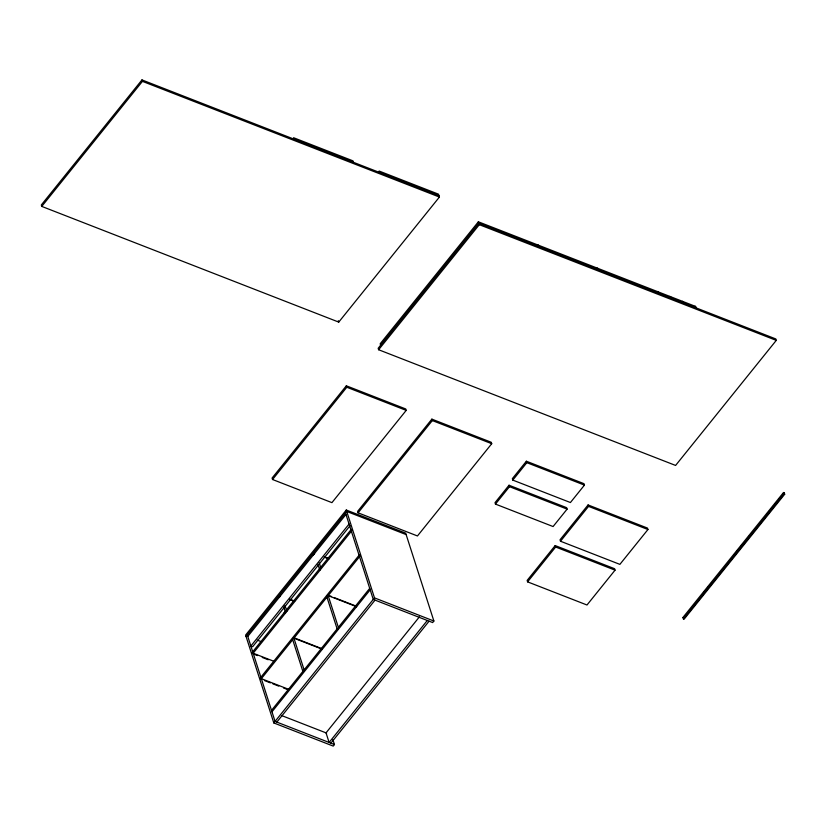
<?xml version="1.0" encoding="UTF-8"?>
<svg xmlns="http://www.w3.org/2000/svg" width="826" height="826" viewBox="0 0 826 826"><rect width="100%" height="100%" fill="white"/><g stroke="black" fill="none" stroke-linecap="round" stroke-linejoin="round"><path stroke-width="1.24" d="M438.947 195.617L141.969 79.916L41.3 204.972L41.765 206.407L338.743 322.109L439.411 197.053L438.482 194.172L379.093 171.034L379.547 172.469M41.765 206.407L142.433 81.361L141.969 79.916M346.342 385.804L272.074 478.058L272.539 479.503L331.928 502.642L406.196 410.388L405.731 408.953L346.342 385.804L346.806 387.249L406.196 410.388M696.215 307.933L695.75 306.498L478.368 221.802L380.177 343.781L380.631 345.227M272.539 479.503L346.806 387.249M378.618 349.739L378.163 348.293L478.832 223.247L775.81 338.939L776.264 340.384L675.596 465.441L378.618 349.739L479.297 224.682L478.368 221.802M359.537 556.693L373.259 599.428L432.648 622.567L433.887 621.028L405.68 533.162L346.28 510.024L245.611 635.08L273.819 722.946L333.219 746.085L334.458 744.546L332.878 739.642M246.076 636.516L346.744 511.459L406.144 534.598M247.779 636.423L345.97 514.443M431.874 419.133L357.606 511.387L358.071 512.822L417.46 535.96L491.728 443.707L491.264 442.271L431.874 419.133L432.328 420.568L491.728 443.707M349.057 524.045L250.856 646.025L252.642 646.717L350.028 525.739M358.071 512.822L432.328 420.568M328.025 595.164L326.786 596.702L337.276 629.35L338.505 627.812L328.025 595.164L331.587 596.558M292.693 639.727L260.933 679.189L260.469 677.743L359.486 554.742L359.95 556.177L328.18 595.649L356.687 606.749M326.941 597.188L293.932 638.188L321.262 648.833M271.517 710.36L302.874 671.414M304.113 669.876L337.122 628.875M338.35 627.337L369.707 588.38M271.981 711.805L370.172 589.826M273.819 722.946L374.498 597.89L346.28 510.024M276.844 722.1L375.035 600.12M526.369 461.228L512.337 478.657L512.801 480.102L570.415 502.538L584.447 485.12L583.982 483.675L526.369 461.228L526.833 462.674L584.447 485.12M512.801 480.102L526.833 462.674M509.033 485.234L495.011 502.662L495.466 504.097L553.079 526.544L567.111 509.126L566.646 507.68L509.033 485.234L509.497 486.679L567.111 509.126M495.466 504.097L509.497 486.679M419.391 616.877L326.033 732.858L329.109 742.46L427.31 620.481M330.896 743.163L429.086 621.183M555.186 545.573L527.133 580.43L527.597 581.865L586.987 605.004L615.05 570.157L614.585 568.711L555.186 545.573L555.65 547.018L615.05 570.157M588.081 504.944L560.028 539.791L560.493 541.236L619.882 564.375L647.945 529.518L647.481 528.082L588.081 504.944L588.546 506.379L647.945 529.518M527.597 581.865L555.65 547.018M560.493 541.236L588.546 506.379M682.854 617.569L783.523 492.513L784.235 492.792L784.7 494.227L684.031 619.283L682.854 617.569L683.567 617.838M702.895 593.832L708.532 586.832M710.143 584.829L711.754 582.826M734.304 554.814L739.136 548.815M740.746 546.812L742.357 544.809M747.995 537.809L749.605 535.806M767.323 513.793L769.739 510.798M771.35 508.795L773.766 505.791M775.377 503.788L776.987 501.795M778.598 499.792L780.209 497.789M782.625 494.784L784.235 492.792M683.319 619.004L783.988 493.948L783.523 492.513M142.433 81.361L439.411 197.053M479.297 224.682L776.264 340.384M783.988 493.948L784.7 494.227M325.155 557.075L328.717 558.469M324.122 557.096L328.872 558.944M374.498 597.89L433.887 621.028M333.962 597.477L355.345 605.809M289.72 599.149L294.004 600.822M289.874 599.635L294.624 601.483M294.965 638.168L322.295 648.813M257.278 640.119L260.84 641.513M273.365 661.089L253.169 653.221L260.882 677.237M253.943 654.202L257.505 655.586M262.265 657.444L268.202 659.757M288.666 689.318L261.346 678.673L275.058 721.408L334.458 744.546M264.496 680.572L270.432 682.885M272.807 683.814L278.744 686.127M283.504 687.975L287.066 689.369M281.48 715.502L326.621 733.096M695.038 306.219L695.502 307.654M683.164 301.583L683.629 303.028M682.452 301.314L682.916 302.75M670.567 296.679L671.032 298.124M669.855 296.4L670.32 297.845M657.981 291.774L658.446 293.22M657.269 291.495L657.733 292.941M597.869 268.357L598.334 269.803M597.157 268.078L597.621 269.524M538.48 245.219L538.934 246.664M537.767 244.94L538.222 246.385M353.414 162.288L352.96 160.853L293.56 137.715L294.025 139.15M338.278 320.664L338.743 322.109M345.505 512.998L350.905 529.807M351.37 531.242L359.073 555.258M319.239 562.929L320.736 567.596M314.613 553.389L313.374 554.927M318 564.468L319.868 570.301M284.991 605.479L286.859 611.302M280.365 595.928L279.136 597.466M283.752 607.007L285.631 612.84M247.315 634.977L252.704 651.786M284.061 612.83L252.291 652.303L252.756 653.738L351.783 530.736L351.318 529.29L284.061 612.83M293.777 637.703L292.549 639.241L303.028 671.889L304.267 670.351L293.777 637.703"/></g></svg>
